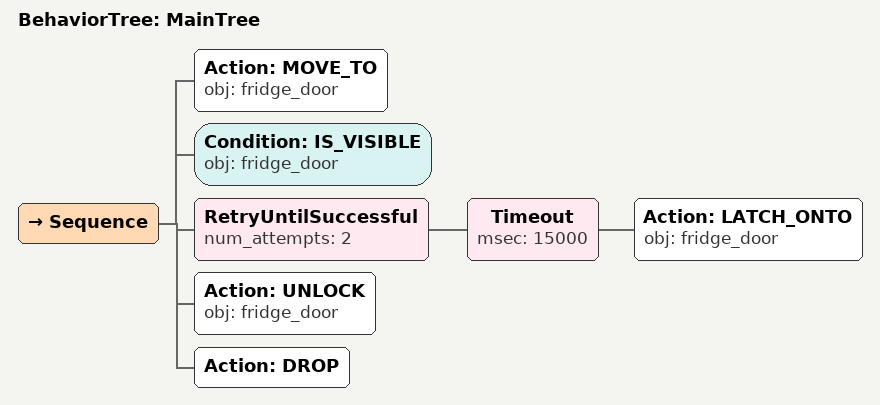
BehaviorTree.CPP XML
<root main_tree_to_execute="MainTree">
  <BehaviorTree ID="MainTree">
    <Sequence>
      <!-- Move to fridge_door -->
      <Action ID="MOVE_TO" obj="fridge_door" />
      <!-- Check fridge_door is visible before GRASP -->
      <Condition ID="IS_VISIBLE" obj="fridge_door" />
      <!-- Retry GRASP fridge_door up to 2 attempts -->
      <RetryUntilSuccessful num_attempts="2">
        <!-- Timeout: GRASP fridge_door within 15s -->
        <Timeout msec="15000">
          <!-- Grasp fridge_door -->
          <Action ID="LATCH_ONTO" obj="fridge_door" />
        </Timeout>
      </RetryUntilSuccessful>
      <!-- Latch onto fridge_door -->
      <Action ID="UNLOCK" obj="fridge_door" />
      <!-- Unlock fridge_door -->
      <Action ID="DROP" />
    </Sequence>
  </BehaviorTree>
</root>
